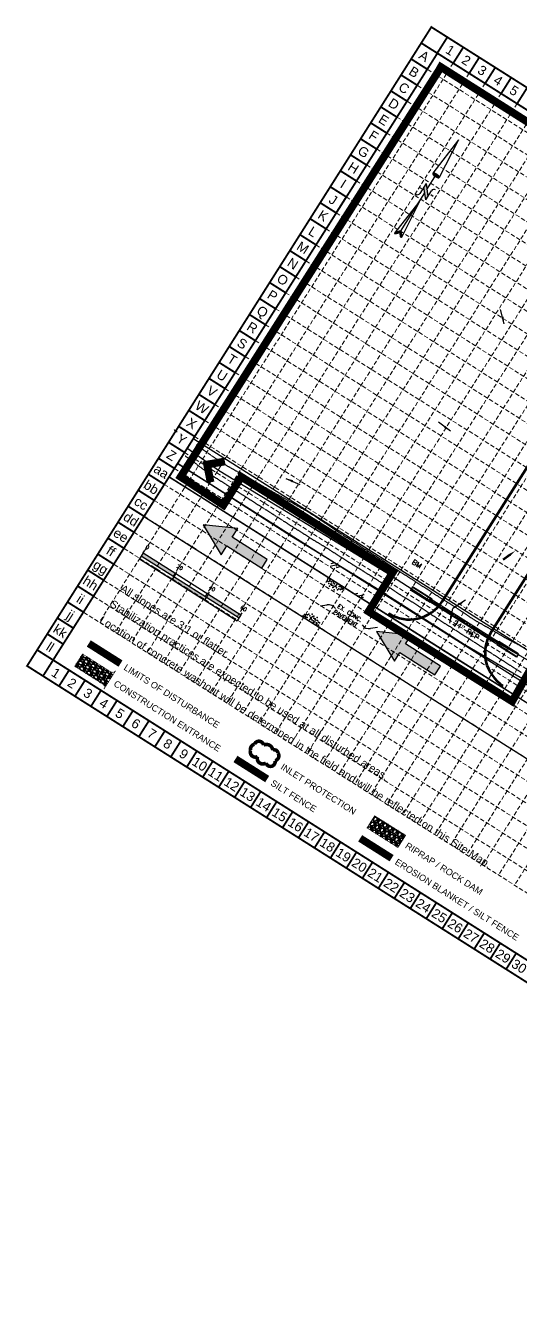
# Model space of a CAD drawing. Extents: x 4298 to 5039, y 4568 to 5236.
# Drawn here: x 4298 to 4555, y 4568 to 5236 of the extents above; entities that cross this region are included whole.
import ezdxf
from ezdxf.enums import TextEntityAlignment as Align

# ---------------------------------------------------------------- set-up
doc = ezdxf.new("R2010")
doc.units = 0
doc.header["$LTSCALE"] = 0.4
doc.header["$MEASUREMENT"] = 0
for name, pattern in [('ACAD_ISO02W100', [15, 12, -3]), ('CENTER', [2, 1.25, -0.25, 0.25, -0.25]), ('DASHED', [0.75, 0.5, -0.25]), ('HIDDEN', [0.375, 0.25, -0.125])]:
    doc.linetypes.add(name, pattern=pattern)
doc.layers.get('0').update_dxf_attribs({"linetype": 'CONTINUOUS'})
for name, color, linetype in [('BASE', 7, 'CONTINUOUS'), ('BM', 7, 'CONTINUOUS'), ('BOUNDARY', 1, 'CONTINUOUS'), ('CLD', 7, 'CONTINUOUS'), ('CONTOURS', 35, 'DASHED'), ('ECURB', 2, 'CONTINUOUS'), ('FLOW', 7, 'CONTINUOUS'), ('GL', 7, 'CONTINUOUS'), ('GRID', 254, 'HIDDEN'), ('HDWL', 7, 'CONTINUOUS'), ('LEGEND', 7, 'CONTINUOUS'), ('LIMITS OF DISTURBANCE', 1, 'DASHED'), ('NARROW', 7, 'CONTINUOUS'), ('PCURB', 6, 'CONTINUOUS'), ('PSTRM', 7, 'CONTINUOUS'), ('PSTRMCL', 5, 'CENTER'), ('SILT FENCE', 200, 'CONTINUOUS')]:
    doc.layers.add(name, color=color, linetype=linetype)
doc.styles.add('L120', font='simplex.shx', dxfattribs={"height": 4.8})
doc.styles.add("L200'", font='ARIAL.TTF', dxfattribs={"height": 0.001969})
doc.styles.get("Standard").update_dxf_attribs({"font": 'ARIAL.TTF'})
doc.styles.add('TEXT100', font='simplex.shx', dxfattribs={"height": 2.64})
doc.styles.add('TEXT80', font='simplex.shx', dxfattribs={"height": 2.1})
doc.dimstyles.get("Standard").update_dxf_attribs({"dimtxt": 0.18, "dimasz": 0.18, "dimexe": 0.18, "dimexo": 0.0625, "dimgap": 0.09, "dimtad": 0, "dimtih": 1, "dimtoh": 1, "dimdec": 4, "dimzin": 0, "dimdsep": 46, "dimtxsty": 'Standard', "dimcen": 0.09, "dimadec": 0, "dimazin": 0, "dimtfac": 1, "dimtdec": 4, "dimtofl": 0, "dimtmove": 0, "dimatfit": 3, "dimfxl": 0, "dimtolj": 1, "dimtzin": 0, "dimarcsym": 0})

# ---------------------------------------------------------------- blocks, each defined once
blk = doc.blocks.new('North Arrow')
at = {"layer": 'NARROW'}
for p, q in [((0, 0), (22.36, 2)), ((0, 0), (22.33, -2.02)), ((28.77, -2.09), (34.02, 2.32)), ((36.18, 2.33), (30.46, 2.33)), ((36.16, 2.32), (31.04, -2.09)), ((32.43, 3.06), (32.43, 4.63)), ((39.1, 0.01), (59.96, 2.11)), ((31.2, -0.05), (21.66, -0.05)), ((21.66, -0.05), (21.66, -0.05)), ((28.77, -2.09), (34.95, -2.09)), ((32.43, -4.26), (32.43, -2.8)), ((57.45, -0.05), (33.41, -0.05)), ((59.83, -2.14), (39.04, -0.01)), ((57.69, -0.03), (57.77, -0.01)), ((57.77, -0.05), (57.69, -0.03))]:
    blk.add_line(p, q, dxfattribs=at)
blk.add_lwpolyline([(22.36, -2.03), (22.59, -1.93, 0.091577), (22.87, -1.44, 0.048306), (23.03, -0.75), (23.07, -0.01), (23.01, 0.82, 0.048306), (22.87, 1.42, 0.091577), (22.59, 1.91), (22.36, 2.01), (22.14, 1.91, 0.091577), (21.86, 1.42, 0.048306), (21.72, 0.82), (21.66, -0.01), (21.72, -0.83, 0.048306), (21.86, -1.44, 0.091577), (22.14, -1.93)], format="xyb", close=True, dxfattribs=at)
for points in [[(57.46, -0.03), (57.44, 0.08, -0.066818), (57.67, 0.47, -0.03073), (58.01, 0.84), (58.52, 1.29), (59.07, 1.7, -0.03073), (59.5, 1.95, -0.066818), (59.93, 2.1), (60.04, 2.06)], [(60.04, 2.06), (60.05, 1.95, -0.066818), (59.82, 1.56, -0.03073), (59.43, 1.14), (58.97, 0.74), (58.42, 0.33, -0.03073), (57.99, 0.08, -0.036692), (57.76, -0.02)], [(57.46, -0.04), (57.44, -0.15, 0.066818), (57.67, -0.54, 0.03073), (58.01, -0.9), (58.52, -1.36), (59.07, -1.77, 0.03073), (59.5, -2.02, 0.066818), (59.93, -2.17), (60.04, -2.13)], [(60.04, -2.13), (60.05, -2.01, 0.066818), (59.82, -1.63, 0.03073), (59.43, -1.2), (58.97, -0.8), (58.42, -0.4, 0.03073), (57.99, -0.15, 0.036692), (57.76, -0.05)]]:
    blk.add_lwpolyline(points, format="xyb", dxfattribs=at)
for centre, start, end in [((30.46, 3.86), 178.8769, 270), ((34.95, -3.62), 358.8769, 90)]:
    blk.add_arc(centre, 1.53, start, end, dxfattribs=at)
for points in [[(23.03, -0.76), (21.67, -0.05), (23.07, -0.05), (21.72, 0.82)], [(23.07, -0.05), (21.72, 0.82), (23.02, 0.75), (21.85, 1.42)], [(23.02, 0.75), (21.85, 1.42), (22.87, 1.44), (22.14, 1.91)], [(22.87, 1.44), (22.14, 1.91), (22.59, 1.91), (22.36, 2)], [(31.05, -2.09), (36.15, 2.36), (28.75, -2.06), (34.01, 2.36)], [(57.44, 0.08), (57.7, -0.01), (57.5, 0.21), (57.77, -0.01)], [(57.45, -0.04), (57.69, -0.02), (57.44, 0.08), (57.7, -0.01)], [(57.5, 0.21), (57.77, -0.01), (57.6, 0.39), (57.94, 0.06)], [(57.6, 0.39), (57.94, 0.06), (57.68, 0.5), (58.07, 0.13)], [(57.68, 0.5), (58.07, 0.13), (57.84, 0.66), (58.29, 0.26)], [(57.84, 0.66), (58.29, 0.26), (58.03, 0.86), (58.52, 0.41)], [(58.03, 0.86), (58.52, 0.41), (58.26, 1.07), (58.73, 0.57)], [(58.26, 1.07), (58.73, 0.57), (58.52, 1.3), (59.05, 0.81)], [(58.52, 1.3), (59.05, 0.81), (58.7, 1.42), (59.26, 0.99)], [(59.26, 1), (58.69, 1.42), (59.45, 1.15), (59, 1.65)], [(59.45, 1.15), (59, 1.65), (59.62, 1.34), (59.28, 1.82)], [(59.62, 1.34), (59.28, 1.82), (59.81, 1.55), (59.49, 1.95)], [(59.81, 1.55), (59.49, 1.95), (59.93, 1.73), (59.69, 2.04)], [(59.93, 1.73), (59.69, 2.04), (60.05, 1.94), (59.93, 2.1)], [(60.05, 1.94), (59.93, 2.1), (60.04, 2.06)], [(22.87, -1.44), (21.72, -0.87), (23.03, -0.76), (21.67, -0.05)], [(22.58, -1.93), (21.86, -1.45), (22.87, -1.44), (21.72, -0.87)], [(22.36, -2.01), (22.14, -1.93), (22.58, -1.93), (21.86, -1.45)], [(57.44, -0.14), (57.69, -0.02), (57.45, -0.04), (57.69, -0.02)], [(57.46, -0.19), (57.7, -0.03), (57.44, -0.14), (57.69, -0.02)], [(57.53, -0.33), (57.76, -0.05), (57.46, -0.19), (57.7, -0.03)], [(57.63, -0.48), (57.9, -0.1), (57.53, -0.33), (57.76, -0.05)], [(57.78, -0.66), (58.09, -0.2), (57.63, -0.48), (57.9, -0.1)], [(57.97, -0.87), (58.34, -0.35), (57.78, -0.66), (58.09, -0.2)], [(58.24, -1.11), (58.61, -0.54), (57.97, -0.87), (58.34, -0.35)], [(58.61, -1.43), (58.93, -0.77), (58.24, -1.11), (58.61, -0.54)], [(58.91, -1.64), (59.2, -1), (58.61, -1.43), (58.93, -0.77)], [(59.12, -1.79), (59.57, -1.36), (58.92, -1.65), (59.2, -1.01)], [(59.35, -1.93), (59.81, -1.62), (59.12, -1.79), (59.57, -1.36)], [(59.54, -1.32), (59.41, -1.18), (59.21, -1.01)], [(59.58, -2.05), (59.93, -1.79), (59.35, -1.93), (59.81, -1.62)], [(59.78, -2.13), (60.05, -2.01), (59.58, -2.05), (59.93, -1.79)], [(59.92, -2.17), (60.04, -2.13), (59.78, -2.13), (60.05, -2.01)]]:
    blk.add_solid(points, dxfattribs=at)

msp = doc.modelspace()

# ---------------------------------------------------------------- hatches: boundary and pattern name
h = msp.add_hatch(color=7)
h.paths.add_polyline_path([(4374.98, 4950.2), (4375.94, 4951.72), (4359.04, 4962.42), (4358.08, 4960.89)])
h.paths.add_polyline_path([(4374.98, 4950.2), (4374.02, 4948.67), (4390.91, 4937.98), (4391.88, 4939.5)])
h.paths.add_polyline_path([(4392.84, 4941.02), (4391.88, 4939.5), (4408.78, 4928.8), (4409.74, 4930.33)])
at = {"layer": 'LEGEND'}
h = msp.add_hatch(dxfattribs=at)
h.set_pattern_fill('GRAVEL', color=4, scale=3.018967, angle=-76.2668, style=0)
h.set_pattern_definition([(151.746001, (-218.72579, 5617.49135), (-32.12759511, 17.010921494), [0.4061598, -40.2098933]), (108.7029008, (-219.08356, 5617.68362), (11.5331093462, -34.475227566), [0.696983, -69.0012938]), (56.2436008, (-219.30705, 5618.3438), (-25.092234685, -37.210350236), [0.4914517, -48.6537762]), (191.0069008, (-220.31973, 5619.30836), (59.3699114794, 11.4014743904), [0.6347017, -62.8354543]), (216.5669008, (-220.94276, 5619.18717), (31.608376056, 23.263802029), [0.6223752, -61.615233]), (281.0069008, (-221.44263, 5618.81639), (-11.4014743904, 59.3699114794), [0.6347017, -62.8354543]), (321.4274008, (-221.32145, 5618.19336), (-38.643760652, 30.957551747), [0.8393605, -83.0966235]), (355.9885008, (-220.66522, 5617.67002), (69.5354677222, -4.761121675), [0.7924427, -78.4518575]), (45.1628008, (-219.87472, 5617.61458), (32.390915157, 32.778483384), [0.6368512, -63.0483368]), (98.969601, (-219.42567, 5618.06618), (4.95113272, -32.975966879), [0.727064, -35.6261195]), (146.1306008, (-219.53903, 5618.78435), (-40.8597197966, 27.3081840516), [0.9402514, -93.0849558]), (62.547301, (-219.63952, 5616.39785), (12.579009203, 24.82886614), [0.3209193, -31.7711426]), (95.2024008, (-219.49157, 5616.68264), (3.451834704, -39.557997687), [0.610547, -60.4442902]), (148.7332, (-219.547, 5617.2907), (-2.9326613, -0.7167064), [0.4269454, -3.8425176]), (126.931801, (-219.2452, 5617.58196), (9.448855143, -13.229887805), [0.2299185, -22.7618523]), (215.534601, (-219.38333, 5617.76575), (8.08127582, 5.08277873), [0.3251519, -15.932486]), (314.697001, (-219.64793, 5617.57677), (8.01544503, -7.36456123), [0.528105, -17.0753494]), (85.2983, (-219.2765, 5617.2014), (-1.49924309, -6.582027), [0.3818722, -9.1649422]), (300.1227008, (-219.79902, 5619.46669), (15.965022728, -27.176496905), [0.534961, -52.9612782]), (354.079401, (-219.53055, 5619.00397), (-35.126091459, 3.84685842), [0.4488027, -44.4313758]), (216.931801, (-218.68995, 5617.3447), (13.229887805, 9.448855143), [0.459834, -22.5319368]), (267.3437008, (-219.05752, 5617.06842), (1.63089671, 31.476723315), [0.534961, -52.9612782]), (263.177201, (-221.61727, 5619.02233), (2.281776953, 16.096716658), [0.5158812, -25.2781889]), (218.508301, (-221.67856, 5618.5101), (28.675748945, 22.547048954), [0.4322497, -42.792786]), (350.534601, (-221.61544, 5616.5987), (16.096714278, -2.281794095), [0.459834, -22.5319368]), (301.0872008, (-221.16187, 5616.52306), (-21.0478066524, 35.2577700496), [0.5060725, -50.101045]), (353.177201, (-221.96663, 5618.0357), (-16.096716658, 2.281776953), [0.2579406, -25.5361295]), (25.043101, (-221.65845, 5616.77464), (11.013939225, 5.799478535), [0.1539372, -15.2398353]), (89.697, (-221.519, 5616.8398), (-0.78253585, -9.51468745), [0.6223752, -11.8251446]), (109.7422008, (-221.51569, 5617.46217), (10.0997196194, -28.609897278), [0.5767737, -57.100518]), (227.4233, (-219.9119, 5617.5123), (5.14861234, 4.36607625), [0.4354015, -10.4496396]), (276.8904008, (-220.20645, 5617.19165), (6.318659794, -51.2886423844), [0.7601579, -75.2555015]), (344.678601, (-220.11525, 5616.43698), (-23.395448284, 6.713698266), [0.3108208, -30.7713511]), (13.7332, (-219.8155, 5616.355), (2.2159542, 3.6493665), [0.181138, -2.8378294]), (43.989601, (-221.44204, 5617.54232), (-17.661808857, -16.747571233), [0.419407, -41.5214293]), (331.746001, (-221.1403, 5617.83362), (32.12759511, -17.010921494), [0.8123196, -39.8037335]), (283.7332, (-220.4248, 5617.449), (3.6493665, -2.2159542), [0.7849315, -2.234036]), (249.0380008, (-220.23841, 5616.68659), (13.361590494, 34.343536), [0.477341, -47.2567248]), (177.787801, (-220.40918, 5616.24084), (-12.4473479, 0.065835378), [0.4395677, -21.5388475]), (131.3792008, (-220.84842, 5616.2578), (-42.944040001, 48.5534677014), [0.7156915, -70.8535783]), (99.1593008, (-221.32152, 5616.79483), (-6.3845351436, 38.841288816), [0.757154, -74.9581664])])
edge = h.paths.add_edge_path()
edge.add_line((4338.74, 4891.82), (4344.8, 4901.38))
edge.add_arc((4343.2, 4902.39), 1.89, -122.29349, -32.33254, ccw=False)
edge.add_line((4342.19, 4900.8), (4327.58, 4910.05))
edge.add_line((4327.58, 4910.05), (4323.54, 4903.66))
edge.add_line((4323.54, 4903.66), (4338.15, 4894.42))
edge.add_arc((4337.15, 4892.83), 1.89, -32.33254, 57.70651, ccw=False)
at = {"layer": 'LEGEND', "linetype": 'ACAD_ISO02W100'}
h = msp.add_hatch(dxfattribs=at)
h.set_pattern_fill('GRAVEL', color=240, scale=2.986276, angle=-32.33254, style=0)
h.set_pattern_definition([(195.68026, (4214.93252, 4806.09902), (-34.56063354, -9.93225336), [0.401762, -39.774468]), (152.637156, (4214.54571, 4805.99044), (31.87648173, -16.64262799), [0.689435, -68.25409]), (100.177856, (4213.93341, 4806.30732), (7.66401729, -43.72763381), [0.48613, -48.126913]), (234.941156, (4212.55004, 4806.29939), (34.46640574, 48.8684104), [0.627829, -62.15502]), (260.501156, (4212.18941, 4805.78547), (6.54946162, 38.26512719), [0.615636, -60.948013]), (324.941156, (4212.08781, 4805.17828), (-48.8684104, 34.46640574), [0.627829, -62.15502]), (5.361656, (4212.60173, 4804.81764), (-48.77418597, -4.46970489), [0.830271, -82.196785]), (39.922756, (4213.42837, 4804.89523), (52.800418234, 44.331991423), [0.783862, -77.602316]), (89.097056, (4214.02952, 4805.39827), (0.57678648, 45.579869656), [0.629955, -62.365598]), (142.90386, (4214.03945, 4806.02815), (26.15891714, -20.09198367), [0.71919, -35.24033]), (190.064856, (4213.4658, 4806.46193), (-47.84806752, -8.590143985), [0.93007, -92.076955]), (106.48156, (4215.03212, 4804.69297), (-8.0800166, 26.31976403), [0.317444, -31.427099]), (139.136656, (4214.94206, 4804.99737), (29.608283414, -25.80961249), [0.603935, -59.78975]), (192.66746, (4214.4853, 4805.3925), (-1.597157, -2.523279), [0.422322, -3.800908]), (170.86606, (4214.50035, 4805.8071), (15.8107052, -2.93922454), [0.22743, -22.515368]), (259.46886, (4214.2758, 4805.8432), (2.2681932, 9.1669914), [0.32163, -15.759956]), (358.63126, (4214.217, 4805.527), (10.7641467, 0.2550948), [0.522386, -16.890443]), (129.23256, (4214.73925, 4805.5145), (3.4494028, -5.7175884), [0.377737, -9.065697]), (344.056956, (4212.8123, 4806.76955), (30.02424458, -8.40175654), [0.529168, -52.38777]), (38.01366, (4213.32112, 4806.6242), (-27.66182897, -21.36744361), [0.443943, -43.950236]), (260.86606, (4215.0587, 4806.01916), (2.93922454, 15.8107052), [0.454855, -22.287943]), (311.277956, (4214.98648, 4805.57008), (-20.44132668, 23.54138779), [0.529168, -52.38777]), (307.11146, (4211.82206, 4805.20512), (-9.42208736, 13.0323332), [0.510295, -25.004456]), (262.44256, (4212.12996, 4804.79818), (4.95236065, 35.74183858), [0.42757, -42.32939]), (34.46886, (4213.48676, 4803.4799), (13.03234326, 9.4220735), [0.454855, -22.287943]), (345.021456, (4213.86176, 4803.73734), (-39.19123788, 10.66994431), [0.500592, -49.55851]), (37.11146, (4212.25035, 4804.26252), (-13.0323332, -9.42208736), [0.255147, -25.259603]), (68.97736, (4213.33536, 4803.57574), (3.8653566, 11.690267), [0.15227, -15.074806]), (133.63126, (4213.39, 4803.7179), (5.9726816, -7.3147446), [0.615636, -11.697092]), (153.676456, (4212.96519, 4804.16348), (26.82993523, -13.44829197), [0.570528, -56.482187]), (271.35756, (4214.0733, 4805.2999), (0.6710316, 6.643714), [0.430687, -10.336482]), (320.824656, (4214.08348, 4804.86933), (39.701398033, -32.198241895), [0.751926, -74.440573]), (28.61286, (4214.66638, 4804.39434), (-21.27321077, -11.27431952), [0.307455, -30.438134]), (57.6675, (4214.9363, 4804.5416), (-0.92612, 4.120435), [0.179177, -2.8071]), (87.92386, (4212.96264, 4804.27112), (-1.08700285, -24.05157155), [0.414865, -41.0718]), (15.68026, (4212.97767, 4804.68571), (34.56063354, 9.93225336), [0.803523, -39.372706]), (327.6675, (4213.7513, 4804.903), (4.120435, 0.92612), [0.776432, -2.209844]), (292.972256, (4214.40734, 4804.48762), (-14.05265379, 33.63452727), [0.472172, -46.74499]), (221.72206, (4214.59162, 4804.0529), (-8.9119054, -8.49595566), [0.434808, -21.305607]), (175.313456, (4214.26709, 4803.76352), (-63.91385255, 5.1131742), [0.707941, -70.086318]), (143.093556, (4213.56152, 4803.82136), (-31.205466953, 23.28630503), [0.748955, -74.146458])])
h.paths.add_polyline_path([(4475.13, 4819.89), (4491.17, 4809.7), (4495.17, 4816), (4479.09, 4826.14)])

# ---------------------------------------------------------------- linework, layer by layer
at = {"color": 7}
for p, q in [((4359.04, 4962.42), (4359.69, 4963.43)), ((4359.04, 4962.42), (4357.12, 4959.37)), ((4357.12, 4959.37), (4374.02, 4948.67)), ((4358.08, 4960.89), (4408.78, 4928.8)), ((4359.04, 4962.42), (4375.94, 4951.72)), ((4375.94, 4951.72), (4374.02, 4948.67)), ((4375.94, 4951.72), (4376.58, 4952.73)), ((4375.94, 4951.72), (4409.74, 4930.33)), ((4374.02, 4948.67), (4407.81, 4927.28)), ((4392.84, 4941.02), (4390.91, 4937.98)), ((4392.84, 4941.02), (4393.48, 4942.04)), ((4409.74, 4930.33), (4407.81, 4927.28)), ((4409.74, 4930.33), (4410.38, 4931.34))]:
    msp.add_line(p, q, dxfattribs=at)
for points in [[(4399.48, 4961.49), (4402.36, 4966.03), (4420.52, 4954.51), (4423.4, 4959.05), (4405.24, 4970.57), (4408.12, 4975.11), (4390.18, 4976.94), (4399.48, 4961.49)], [(4489.32, 4906.24), (4492.2, 4910.78), (4510.35, 4899.26), (4513.23, 4903.8), (4495.08, 4915.32), (4497.96, 4919.86), (4480.02, 4921.69), (4489.32, 4906.24)]]:
    msp.add_lwpolyline(points, close=True)
at = {"color": 254}
for points in [[(4408.12, 4975.11), (4399.48, 4961.49), (4390.18, 4976.94), (4399.48, 4961.49)], [(4420.52, 4954.51), (4423.4, 4959.05), (4402.36, 4966.03), (4405.24, 4970.57)], [(4497.96, 4919.86), (4489.32, 4906.24), (4480.02, 4921.69), (4489.32, 4906.24)], [(4510.35, 4899.26), (4513.23, 4903.8), (4492.2, 4910.78), (4495.08, 4915.32)]]:
    msp.add_solid(points, dxfattribs=at)
at = {"layer": 'BASE', "const_width": 0.98}
for points in [[(4298.85, 4903.84), (4828.81, 4568.4), (5038.46, 4899.62), (4508.5, 5235.07)], [(4312.35, 4906.89), (4825.78, 4581.89), (5024.96, 4896.58), (4511.64, 5221.5)]]:
    msp.add_lwpolyline(points, close=True, dxfattribs=at)
for points in [[(4511.54, 5221.54), (4503.26, 5226.79)], [(4511.54, 5221.54), (4516.79, 5229.82)], [(4519.82, 5216.3), (4525.07, 5224.58)], [(4506.3, 5213.26), (4498.02, 5218.51)], [(4528.11, 5211.06), (4533.35, 5219.34)], [(4501.06, 5204.98), (4492.78, 5210.22)], [(4536.39, 5205.82), (4541.63, 5214.1)], [(4544.67, 5200.58), (4549.91, 5208.86)], [(4552.95, 5195.34), (4558.19, 5203.62)], [(4495.82, 5196.7), (4487.54, 5201.94)], [(4490.58, 5188.42), (4482.3, 5193.66)], [(4485.34, 5180.14), (4477.06, 5185.38)], [(4480.1, 5171.86), (4471.82, 5177.1)], [(4474.85, 5163.58), (4466.57, 5168.82)], [(4469.61, 5155.3), (4461.33, 5160.54)], [(4464.37, 5147.02), (4456.09, 5152.26)], [(4459.13, 5138.74), (4450.85, 5143.98)], [(4459.13, 5138.74), (4464.37, 5147.02)], [(4453.89, 5130.46), (4445.61, 5135.7)], [(4448.65, 5122.18), (4440.37, 5127.42)], [(4443.41, 5113.9), (4435.13, 5119.14)], [(4438.17, 5105.62), (4429.88, 5110.86)], [(4432.92, 5097.34), (4424.64, 5102.58)], [(4427.68, 5089.05), (4419.4, 5094.3)], [(4422.44, 5080.77), (4414.16, 5086.02)], [(4417.2, 5072.49), (4408.92, 5077.74)], [(4411.96, 5064.21), (4403.68, 5069.45)], [(4406.72, 5055.93), (4398.44, 5061.17)], [(4401.48, 5047.65), (4393.2, 5052.89)], [(4396.23, 5039.37), (4387.95, 5044.61)], [(4390.99, 5031.09), (4382.71, 5036.33)], [(4385.75, 5022.81), (4377.47, 5028.05)], [(4380.51, 5014.53), (4372.23, 5019.77)], [(4375.27, 5006.25), (4366.99, 5011.49)], [(4370.03, 4997.97), (4361.75, 5003.21)], [(4364.79, 4989.69), (4356.51, 4994.93)], [(4359.54, 4981.41), (4351.26, 4986.65)], [(4354.3, 4973.13), (4346.02, 4978.37)], [(4349.06, 4964.85), (4340.78, 4970.09)], [(4343.82, 4956.57), (4335.54, 4961.81)], [(4338.58, 4948.28), (4330.3, 4953.53)], [(4333.34, 4940), (4325.06, 4945.25)], [(4328.1, 4931.72), (4319.82, 4936.97)], [(4322.86, 4923.44), (4314.57, 4928.68)], [(4317.61, 4915.16), (4309.33, 4920.4)], [(4312.37, 4906.88), (4304.09, 4912.12)], [(4307.13, 4898.6), (4312.37, 4906.88)], [(4315.41, 4893.36), (4320.65, 4901.64)], [(4323.69, 4888.12), (4328.93, 4896.4)], [(4331.97, 4882.88), (4337.21, 4891.16)], [(4340.25, 4877.64), (4345.49, 4885.92)], [(4348.53, 4872.39), (4353.78, 4880.68)], [(4356.81, 4867.15), (4362.06, 4875.43)], [(4365.1, 4861.91), (4370.34, 4870.19)], [(4373.38, 4856.67), (4378.62, 4864.95)], [(4381.66, 4851.43), (4386.9, 4859.71)], [(4389.94, 4846.19), (4395.18, 4854.47)], [(4398.22, 4840.95), (4403.46, 4849.23)], [(4406.5, 4835.71), (4411.74, 4843.99)], [(4414.78, 4830.46), (4420.02, 4838.74)], [(4423.06, 4825.22), (4428.3, 4833.5)], [(4431.34, 4819.98), (4436.58, 4828.26)], [(4439.62, 4814.74), (4444.86, 4823.02)], [(4447.9, 4809.5), (4453.14, 4817.78)], [(4456.18, 4804.26), (4461.42, 4812.54)], [(4464.46, 4799.02), (4469.7, 4807.3)], [(4472.74, 4793.77), (4477.98, 4802.05)], [(4481.02, 4788.53), (4486.27, 4796.81)], [(4489.3, 4783.29), (4494.55, 4791.57)], [(4497.58, 4778.05), (4502.83, 4786.33)], [(4505.87, 4772.81), (4511.11, 4781.09)], [(4514.15, 4767.57), (4519.39, 4775.85)], [(4522.43, 4762.33), (4527.67, 4770.61)], [(4530.71, 4757.08), (4535.95, 4765.37)], [(4538.99, 4751.84), (4544.23, 4760.12)], [(4547.27, 4746.6), (4552.51, 4754.88)]]:
    msp.add_lwpolyline(points, dxfattribs=at)
at = {"layer": 'BOUNDARY', "color": 7}
msp.add_line((4839.46, 4733.96), (4385.25, 5021.46), dxfattribs=at)
at = {"layer": 'CLD'}
for p, q in [((4441.29, 4979.1, 443.02), (4484.96, 4952.47, 443.02)), ((4484.96, 4952.47, 443.02), (4530.36, 4923.05, 443.29)), ((4530.36, 4923.05, 443.29), (4573.04, 4898.56, 442.91))]:
    msp.add_line(p, q, dxfattribs=at)
at = {"layer": 'CONTOURS'}
for p, q in [((4376.75, 5025.02, 444), (4374.91, 5026.29, 444)), ((4379.3, 5023.28, 444), (4378.73, 5023.66, 444)), ((4388.88, 5016.69, 444), (4386.52, 5018.31, 444)), ((4380.78, 5012.81, 444), (4388.92, 5006.81, 444)), ((4389.33, 5016.38, 444), (4388.88, 5016.69, 444)), ((4390.39, 5015.65, 444), (4389.33, 5016.38, 444)), ((4391.67, 5014.78, 444), (4390.39, 5015.65, 444)), ((4397.37, 5010.87, 444), (4391.67, 5014.78, 444)), ((4400.17, 5008.94, 444), (4397.37, 5010.87, 444)), ((4388.92, 5006.81, 444), (4390.39, 5005.73, 444)), ((4390.39, 5005.73, 444), (4393.67, 5003.31, 444)), ((4404.06, 5006.68, 444), (4400.17, 5008.94, 444)), ((4411.66, 5002.39, 444), (4404.06, 5006.68, 444)), ((4393.67, 5003.31, 444), (4396.09, 5001.76, 444)), ((4396.09, 5001.76, 444), (4398.04, 5000.51, 444)), ((4398.04, 5000.51, 444), (4402.71, 4997.56, 444)), ((4402.71, 4997.56, 444), (4408.47, 4993.92, 444)), ((4414.92, 5000.55, 444), (4411.66, 5002.39, 444)), ((4419.13, 4998.11, 444), (4414.92, 5000.55, 444)), ((4423.49, 4995.65, 444), (4419.13, 4998.11, 444)), ((4408.47, 4993.92, 444), (4419.86, 4986.62, 444)), ((4425.94, 4994.23, 444), (4423.49, 4995.65, 444)), ((4431.66, 4991.01, 444), (4425.94, 4994.23, 444)), ((4433.47, 4989.96, 444), (4431.66, 4991.01, 444)), ((4419.86, 4986.62, 444), (4423.68, 4984.21, 444)), ((4423.68, 4984.21, 444), (4426.85, 4982.2, 444)), ((4436.27, 4988.39, 444), (4433.47, 4989.96, 444)), ((4443.42, 4984.37, 444), (4436.27, 4988.39, 444)), ((4444.78, 4983.58, 444), (4443.42, 4984.37, 444)), ((4445.63, 4983.06, 444), (4444.78, 4983.58, 444)), ((4426.85, 4982.2, 444), (4433.65, 4977.84, 444)), ((4433.65, 4977.84, 444), (4436.82, 4975.83, 444)), ((4451.04, 4979.4, 444), (4445.63, 4983.06, 444)), ((4452.17, 4978.71, 444), (4451.04, 4979.4, 444)), ((4452.36, 4978.58, 444), (4452.17, 4978.71, 444)), ((4453.16, 4978.04, 444), (4452.36, 4978.58, 444)), ((4463, 4971.4, 444), (4453.16, 4978.04, 444)), ((4436.82, 4975.83, 444), (4438.44, 4974.79, 444)), ((4438.44, 4974.79, 444), (4440.51, 4973.53, 444)), ((4440.51, 4973.53, 444), (4446.17, 4969.91, 444)), ((4467.02, 4968.95, 444), (4463, 4971.4, 444)), ((4446.17, 4969.91, 444), (4448.41, 4968.55, 444)), ((4448.41, 4968.55, 444), (4454.5, 4964.84, 444)), ((4454.5, 4964.84, 444), (4467.53, 4956.49, 444)), ((4472.56, 4965.24, 444), (4467.02, 4968.95, 444)), ((4476.93, 4962.57, 444), (4472.56, 4965.24, 444)), ((4480.03, 4960.51, 444), (4476.93, 4962.57, 444)), ((4482.57, 4958.96, 444), (4480.03, 4960.51, 444)), ((4487.32, 4955.81, 444), (4482.57, 4958.96, 444)), ((4467.53, 4956.49, 444), (4473.06, 4953.12, 444)), ((4473.06, 4953.12, 444), (4476.67, 4950.8, 444)), ((4476.67, 4950.8, 444), (4479.66, 4948.99, 444)), ((4488.15, 4955.25, 444), (4487.32, 4955.81, 444)), ((4490.04, 4954.07, 444), (4488.15, 4955.25, 444)), ((4490.61, 4953.72, 444), (4490.04, 4954.07, 444)), ((4492.69, 4952.31, 444), (4490.61, 4953.72, 444)), ((4498.67, 4948.59, 444), (4492.69, 4952.31, 444)), ((4479.66, 4948.99, 444), (4481.52, 4947.79, 444)), ((4481.52, 4947.79, 444), (4482.45, 4947.22, 444)), ((4482.45, 4947.22, 444), (4484.83, 4945.78, 444)), ((4484.83, 4945.78, 444), (4492.48, 4940.69, 444)), ((4500.63, 4947.25, 444), (4498.67, 4948.59, 444)), ((4502.12, 4946.24, 444), (4500.63, 4947.25, 444)), ((4506.26, 4943.67, 444), (4502.12, 4946.24, 444)), ((4510.13, 4941.02, 444), (4506.26, 4943.67, 444)), ((4492.48, 4940.69, 444), (4494.63, 4939.38, 444)), ((4494.63, 4939.38, 444), (4496.26, 4938.4, 444)), ((4496.26, 4938.4, 444), (4500.67, 4935.73, 444)), ((4520.78, 4934.4, 444), (4510.13, 4941.02, 444)), ((4500.67, 4935.73, 444), (4514.89, 4926.23, 444)), ((4524.69, 4931.73, 444), (4520.78, 4934.4, 444)), ((4528.05, 4929.42, 444), (4524.69, 4931.73, 444)), ((4514.89, 4926.23, 444), (4518.94, 4923.8, 444)), ((4518.94, 4923.8, 444), (4524.23, 4920.26, 444)), ((4532.54, 4926.63, 444), (4528.05, 4929.42, 444)), ((4533.6, 4926.09, 444), (4532.54, 4926.63, 444)), ((4536.24, 4924.51, 444), (4533.6, 4926.09, 444)), ((4537.95, 4923.63, 444), (4536.24, 4924.51, 444)), ((4546.61, 4918.48, 444), (4537.95, 4923.63, 444)), ((4524.23, 4920.26, 444), (4527.46, 4918.33, 444)), ((4527.46, 4918.33, 444), (4528.42, 4917.7, 444)), ((4528.42, 4917.7, 444), (4534.16, 4914.01, 444)), ((4552.43, 4915.42, 444), (4546.61, 4918.48, 444)), ((4534.16, 4914.01, 444), (4535.64, 4913.04, 444)), ((4535.64, 4913.04, 444), (4540.04, 4910.16, 444)), ((4540.04, 4910.16, 444), (4555.27, 4900.37, 444)), ((4557.26, 4912.88, 444), (4552.43, 4915.42, 444))]:
    msp.add_line(p, q, dxfattribs=at)
at = {"layer": 'ECURB', "color": 7}
for p, q in [((4719.01, 4791.91), (4377.17, 5008.69)), ((4714.36, 4785.74), (4372.77, 5001.74)), ((4359.74, 4981.15), (4699.99, 4766.05)), ((4458.2, 4957.24), (4456.36, 4956.83)), ((4459.72, 4956.28), (4456.06, 4955.46)), ((4459.37, 4954.92), (4461.16, 4955.32)), ((4455.69, 4948.69), (4455.67, 4947.96)), ((4455.67, 4947.96), (4456.22, 4948.47)), ((4456.22, 4948.47), (4455.69, 4948.69)), ((4456.37, 4946.65), (4456.86, 4946.42)), ((4456.45, 4945.94), (4456.37, 4946.65)), ((4456.86, 4946.42), (4456.45, 4945.94)), ((4458.46, 4944.78), (4458.76, 4945.78)), ((4459.27, 4945.23), (4458.46, 4944.78)), ((4458.76, 4945.78), (4459.27, 4945.23)), ((4461.99, 4944.7), (4461.49, 4944.27)), ((4461.49, 4944.27), (4462.12, 4944.21)), ((4462.12, 4944.21), (4461.99, 4944.7)), ((4470.36, 4941.41), (4468.57, 4941.01)), ((4470.01, 4940.05), (4473.67, 4940.88)), ((4471.54, 4939.09), (4473.38, 4939.5)), ((4450.76, 4934.96), (4454.46, 4935.6)), ((4442.77, 4929.84), (4442.9, 4929.34)), ((4443.4, 4929.78), (4442.77, 4929.84)), ((4442.9, 4929.34), (4443.4, 4929.78)), ((4445.62, 4928.82), (4446.43, 4929.27)), ((4446.13, 4928.27), (4445.62, 4928.82)), ((4446.43, 4929.27), (4446.13, 4928.27)), ((4448.02, 4927.63), (4448.44, 4928.11)), ((4448.52, 4927.4), (4448.02, 4927.63)), ((4448.44, 4928.11), (4448.52, 4927.4)), ((4449.22, 4926.09), (4448.67, 4925.58)), ((4448.67, 4925.58), (4449.2, 4925.36)), ((4449.2, 4925.36), (4449.22, 4926.09)), ((4480.63, 4923.85), (4476.93, 4923.21))]:
    msp.add_line(p, q, dxfattribs=at)
for centre, start, end in [((4455.1, 4931.17), 33.20767, 99.81619), ((4476.22, 4927.53), 213.20767, 279.81619)]:
    msp.add_arc(centre, 4.39, start, end, dxfattribs=at)
for p in [(4454.43, 4947.88), (4454.83, 4949.04), (4455, 4947.6), (4455.36, 4946.63), (4455.64, 4945.15), (4455.91, 4947.8), (4456.68, 4945.79), (4456.73, 4947.4), (4457.37, 4945.47), (4457.38, 4944.48), (4457.57, 4947.72), (4457.71, 4946.89), (4457.81, 4944.63), (4458.35, 4946.37), (4459.36, 4944.32), (4459.49, 4946.1), (4460.55, 4943.79), (4460.71, 4945.1), (4461.34, 4943.51), (4461.53, 4944.99), (4462.24, 4943.57), (4462.84, 4944.17), (4458.17, 4943.32), (4459.91, 4943.3), (4442.65, 4930.48), (4443.55, 4930.54), (4444.34, 4930.26), (4444.98, 4930.75), (4446.72, 4930.73), (4442.05, 4929.88), (4443.35, 4929.06), (4444.18, 4928.95), (4445.4, 4927.95), (4445.53, 4929.73), (4446.53, 4927.68), (4447.08, 4929.42), (4447.18, 4927.16), (4447.31, 4926.33), (4447.5, 4929.56), (4447.52, 4928.58), (4448.16, 4926.65), (4448.2, 4928.26), (4448.98, 4926.24), (4449.25, 4928.9), (4449.53, 4927.42), (4449.89, 4926.45), (4450.06, 4925.01), (4450.46, 4926.17)]:
    msp.add_point(p, dxfattribs=at)
at = {"layer": 'FLOW', "lineweight": 90}
msp.add_lwpolyline([(4549.05, 4961.3), (4545.77, 4958.93)], dxfattribs=at)
msp.add_solid([(4548.68, 4961.8), (4552.09, 4963.5), (4549.41, 4960.79)], dxfattribs=at)
at = {"layer": 'GL'}
for points in [[(4382.19, 5016.61, 443.26), (4398.11, 5005.28, 443.2), (4441.29, 4979.1, 443.02), (4484.96, 4952.47, 443.02), (4530.36, 4923.05, 443.29), (4573.04, 4898.56, 442.91), (4619.73, 4866.91, 442.53), (4663.84, 4838.62, 442.27), (4724.47, 4801.05, 441.75), (4770.04, 4769.77, 441.19), (4835.47, 4729.64, 440.15), (4838.12, 4728.61, 440.23), (4869.77, 4774.12, 442.01), (4896.66, 4817.29, 442.3), (4924, 4859.62, 442.37), (4950.86, 4901.42, 442.56), (4969.38, 4932.47, 442.6)], [(4377.17, 5008.68, 444.86), (4393.95, 4998.03, 444.85), (4436.02, 4971.13, 444.84), (4479.19, 4944.63, 444.66), (4525.49, 4915.14, 444.48), (4567.96, 4890.11, 444.23), (4567.96, 4890.11, 444.23), (4614, 4858.13, 443.99), (4657.91, 4829.72, 444.11), (4719.01, 4791.91, 443.81), (4763.44, 4760.51, 443.42), (4813.6, 4722.42, 443), (4839.07, 4717.9, 443.02), (4861.77, 4735.32, 443.19), (4882.59, 4767.87, 443.34), (4908.71, 4809.12, 443.48), (4936.03, 4851.81, 443.53), (4962.57, 4894, 443.86), (4982.07, 4924.42, 443.85)], [(4372.77, 5001.73, 444.84), (4388.99, 4991.46, 444.82), (4431.88, 4964.44, 444.73), (4474.56, 4937.49, 444.61), (4520.93, 4908.1, 444.47), (4562.88, 4881.69, 444.35), (4610.07, 4851.92, 444.01), (4654.33, 4823.89, 444.03), (4714.36, 4785.74, 443.74), (4758.89, 4754.96, 443.35), (4809, 4716.03, 443.17), (4845.08, 4713.8, 443.14), (4870.71, 4737.37, 443.4), (4886.42, 4762.3, 443.63), (4914.54, 4806.85, 443.8), (4940.41, 4847.96, 443.9), (4966.99, 4889.93, 444.12), (4986.77, 4921.43, 444.23)]]:
    msp.add_polyline3d(points, dxfattribs=at)
at = {"layer": 'GRID', "color": 252, "linetype": 'HIDDEN', "lineweight": 0, "ltscale": 22}
for p, q in [((4519.85, 5216.4), (4336.33, 4926.46)), ((4528.13, 5211.16), (4344.61, 4921.22)), ((4506.59, 5213.04), (5019.99, 4888.08)), ((4536.41, 5205.92), (4352.89, 4915.98)), ((4501.35, 5204.76), (5014.75, 4879.8)), ((4544.69, 5200.68), (4361.17, 4910.74)), ((4552.97, 5195.43), (4369.45, 4905.5)), ((4496.11, 5196.48), (5009.5, 4871.52)), ((4561.25, 5190.19), (4377.73, 4900.26)), ((4569.53, 5184.95), (4386.01, 4895.02)), ((4490.58, 5188.42), (5003.98, 4863.46)), ((4577.81, 5179.71), (4394.29, 4889.77)), ((4485.34, 5180.14), (4998.73, 4855.18)), ((4586.09, 5174.47), (4402.57, 4884.53)), ((4480.1, 5171.86), (4993.49, 4846.9)), ((4594.37, 5169.23), (4410.85, 4879.29)), ((4602.65, 5163.99), (4419.13, 4874.05)), ((4610.93, 5158.74), (4427.41, 4868.81)), ((4474.85, 5163.58), (4988.25, 4838.62)), ((4619.19, 5153.41), (4435.72, 4863.55)), ((4469.61, 5155.3), (4983.01, 4830.34)), ((4627.47, 5148.17), (4444, 4858.31)), ((4464.37, 5147.02), (4977.77, 4822.05)), ((4635.75, 5142.92), (4452.28, 4853.07)), ((4459.13, 5138.74), (4972.53, 4813.77)), ((4644.03, 5137.68), (4460.56, 4847.83)), ((4453.89, 5130.46), (4967.29, 4805.49)), ((4652.31, 5132.44), (4468.84, 4842.58)), ((4660.59, 5127.2), (4477.12, 4837.34)), ((4448.65, 5122.18), (4962.04, 4797.21)), ((4668.88, 5121.96), (4485.4, 4832.1)), ((4443.41, 5113.9), (4956.8, 4788.93)), ((4677.16, 5116.72), (4493.69, 4826.86)), ((4685.44, 5111.48), (4501.97, 4821.62)), ((4438.17, 5105.62), (4951.56, 4780.65)), ((4693.72, 5106.23), (4510.25, 4816.38)), ((4432.92, 5097.34), (4946.32, 4772.37)), ((4702, 5100.99), (4518.53, 4811.14)), ((4710.28, 5095.75), (4526.81, 4805.89)), ((4718.56, 5090.51), (4535.09, 4800.65)), ((4427.68, 5089.05), (4941.08, 4764.09)), ((4726.84, 5085.27), (4543.37, 4795.41)), ((4422.44, 5080.77), (4935.84, 4755.81)), ((4735.12, 5080.03), (4551.65, 4790.17)), ((4417.2, 5072.49), (4930.6, 4747.53)), ((4411.96, 5064.21), (4925.36, 4739.25)), ((4406.72, 5055.93), (4920.11, 4730.97)), ((4401.48, 5047.65), (4914.87, 4722.69)), ((4396.23, 5039.37), (4909.63, 4714.41)), ((4390.99, 5031.09), (4904.39, 4706.13)), ((4385.75, 5022.81), (4899.15, 4697.85)), ((4380.51, 5014.53), (4893.91, 4689.57)), ((4375.27, 5006.25), (4888.67, 4681.28)), ((4370.03, 4997.97), (4883.42, 4673)), ((4364.79, 4989.69), (4878.18, 4664.72)), ((4359.54, 4981.41), (4872.94, 4656.44)), ((4354.3, 4973.13), (4867.7, 4648.16)), ((4349.22, 4964.69), (4862.62, 4639.73)), ((4343.98, 4956.41), (4857.38, 4631.45)), ((4338.74, 4948.13), (4852.14, 4623.17)), ((4333.5, 4939.85), (4846.9, 4614.89)), ((4328.26, 4931.57), (4841.66, 4606.61))]:
    msp.add_line(p, q, dxfattribs=at)
at = {"layer": 'HDWL', "color": 5}
for p, q in [((4498.77, 4944.88), (4497.7, 4943.19)), ((4507.13, 4937.51), (4497.83, 4943.4)), ((4507.93, 4938.78), (4498.63, 4944.66)), ((4508.91, 4938.46), (4498.77, 4944.88)), ((4507.84, 4936.77), (4497.7, 4943.19)), ((4507.93, 4938.78), (4507.13, 4937.51)), ((4508.91, 4938.46), (4507.84, 4936.77)), ((4543.55, 4916.53), (4542.48, 4914.84)), ((4552.62, 4908.42), (4542.48, 4914.84)), ((4544.26, 4915.78), (4543.46, 4914.52)), ((4552.75, 4908.63), (4543.46, 4914.52)), ((4553.69, 4910.11), (4543.55, 4916.53)), ((4553.56, 4909.9), (4544.26, 4915.78)), ((4553.69, 4910.11), (4552.62, 4908.42))]:
    msp.add_line(p, q, dxfattribs=at)
at = {"layer": 'LEGEND', "color": 1, "linetype": 'HIDDEN', "ltscale": 50, "const_width": 3.88}
msp.add_lwpolyline([(4330.85, 4915.49), (4347.31, 4905.07)], dxfattribs=at)
at = {"layer": 'LEGEND', "color": 4, "const_width": 0.302}
msp.add_lwpolyline([(4338.74, 4891.82), (4344.8, 4901.38, -0.414014), (4342.19, 4900.8), (4327.58, 4910.05), (4323.54, 4903.66), (4338.15, 4894.42, -0.414413)], format="xyb", close=True, dxfattribs=at)
at = {"layer": 'LEGEND', "color": 170, "ltscale": 100, "const_width": 1.86}
msp.add_lwpolyline([(4421.47, 4862.77, 0.520567), (4421.47, 4862.77, 0.765195), (4416.79, 4863.23, 0.417879), (4414.73, 4860.03, 0.6649), (4418.4, 4856.84, 0.744833), (4422.73, 4853.56, 0.975642), (4427.45, 4854.7, 0.520567), (4428.98, 4858.7, 0.520567), (4426.23, 4860.11, 0.540264), (4421.47, 4862.77)], format="xyb", close=True, dxfattribs=at)
at = {"layer": 'LEGEND', "color": 200, "const_width": 3.88}
msp.add_lwpolyline([(4406.92, 4855.61), (4423.37, 4845.19)], dxfattribs=at)
at = {"layer": 'LEGEND', "color": 240, "const_width": 0.373}
msp.add_lwpolyline([(4475.13, 4819.89), (4491.17, 4809.7), (4495.17, 4816), (4479.09, 4826.14)], close=True, dxfattribs=at)
at = {"layer": 'LEGEND', "color": 84, "const_width": 3.88}
msp.add_lwpolyline([(4471.58, 4814.47), (4487.89, 4804.15)], dxfattribs=at)
at = {"layer": 'LIMITS OF DISTURBANCE', "ltscale": 80, "const_width": 4}
msp.add_lwpolyline([(4512.61, 5212.94), (4378.49, 5001.86), (4400.7, 4987.23), (4409.97, 5001.87), (4488.55, 4952.41), (4475.93, 4932.03), (4550.42, 4885.44), (4562.36, 4906.53), (4801.17, 4754.88), (4801.15, 4731.32), (4820.84, 4723.2), (4833.12, 4732.79), (4868.89, 4738.54), (4860.36, 4763.58), (4942.83, 4897.85), (4961.74, 4885.33), (4982.48, 4919.82), (4968.75, 4925.72), (4513.41, 5214.37)], close=True, dxfattribs=at)
at = {"layer": 'PCURB', "color": 7, "lineweight": 90}
for p, q in [((4568.89, 5023.87), (4514.05, 4937.24)), ((4570.04, 4969.59), (4539.42, 4921.22))]:
    msp.add_line(p, q, dxfattribs=at)
at = {"layer": 'PCURB', "color": 7}
for p, q in [((4486.46, 4931.03), (4485.93, 4930.18)), ((4545.63, 4893.62), (4545.09, 4892.77))]:
    msp.add_line(p, q, dxfattribs=at)
at = {"layer": 'PCURB', "color": 7, "lineweight": 90}
for centre, start, end in [((4497.15, 4947.93), 237.69309, 327.66746), ((4556.32, 4910.52), 147.66746, 237.69309)]:
    msp.add_arc(centre, 20, start, end, dxfattribs=at)
at = {"layer": 'PSTRM', "color": 5}
for p, q in [((4507.13, 4937.51), (4543.46, 4914.52)), ((4507.93, 4938.78), (4544.26, 4915.78))]:
    msp.add_line(p, q, dxfattribs=at)
at = {"layer": 'PSTRMCL'}
msp.add_line((4543.86, 4915.15), (4507.53, 4938.15), dxfattribs=at)
at = {"layer": 'SILT FENCE', "const_width": 4}
msp.add_lwpolyline([(4394.01, 4999.05), (4392.2, 5008.27), (4401.46, 5009.84)], dxfattribs=at)

# ---------------------------------------------------------------- block references
at = {"layer": 'BASE', "xscale": 0.9799999999997822, "yscale": 0.9799999999997908, "zscale": 0.9799999999999709, "rotation": 237.6674559262844}
msp.add_blockref('North Arrow', (4522.63, 5176.69), dxfattribs=at)

# ---------------------------------------------------------------- texts
at = {"color": 7, "style": 'L120'}
for s, p in [('0', (4360, 4964.92)), ('20', (4376.18, 4955.03)), ('40', (4392.93, 4944.08)), ('60', (4409.29, 4933.72))]:
    msp.add_text(s, height=1.92, rotation=327.66746, dxfattribs=at).set_placement(p)
at = {"layer": 'BASE'}
for s, p in [('1', (4518.31, 5223.06)), ('A', (4504.78, 5220.02)), ('2', (4526.59, 5217.82)), ('B', (4499.54, 5211.74)), ('3', (4534.87, 5212.58)), ('C', (4494.3, 5203.46)), ('4', (4543.15, 5207.34)), ('5', (4551.43, 5202.1)), ('D', (4489.06, 5195.18)), ('E', (4483.82, 5186.9)), ('F', (4478.58, 5178.62)), ('G', (4473.34, 5170.34)), ('H', (4468.09, 5162.06)), ('I', (4462.85, 5153.78)), ('J', (4457.61, 5145.5)), ('K', (4452.37, 5137.22)), ('L', (4447.13, 5128.94)), ('M', (4441.89, 5120.66)), ('N', (4436.65, 5112.38)), ('O', (4431.4, 5104.1)), ('P', (4426.16, 5095.82)), ('Q', (4420.92, 5087.54)), ('R', (4415.68, 5079.25)), ('S', (4410.44, 5070.97)), ('T', (4405.2, 5062.69)), ('U', (4399.96, 5054.41)), ('V', (4394.71, 5046.13)), ('W', (4389.47, 5037.85)), ('X', (4384.23, 5029.57)), ('Y', (4378.99, 5021.29)), ('Z', (4373.75, 5013.01)), ('aa', (4368.51, 5004.73)), ('bb', (4363.27, 4996.45)), ('cc', (4358.03, 4988.17)), ('dd', (4352.78, 4979.89)), ('ee', (4347.54, 4971.61)), ('ff', (4342.3, 4963.33)), ('gg', (4337.06, 4955.05)), ('hh', (4331.82, 4946.77)), ('ii', (4326.58, 4938.48)), ('jj', (4321.34, 4930.2)), ('kk', (4316.09, 4921.92)), ('ll', (4310.85, 4913.64)), ('1', (4313.89, 4900.12)), ('2', (4322.17, 4894.88)), ('3', (4330.45, 4889.64)), ('4', (4338.73, 4884.4)), ('5', (4347.01, 4879.16)), ('6', (4355.3, 4873.91)), ('7', (4363.58, 4868.67)), ('8', (4371.86, 4863.43)), ('9', (4380.14, 4858.19)), ('10', (4388.42, 4852.95)), ('11', (4396.7, 4847.71)), ('12', (4404.98, 4842.47)), ('13', (4413.26, 4837.22)), ('14', (4421.54, 4831.98)), ('15', (4429.82, 4826.74)), ('16', (4438.1, 4821.5)), ('17', (4446.38, 4816.26)), ('18', (4454.66, 4811.02)), ('19', (4462.94, 4805.78)), ('20', (4471.22, 4800.54)), ('21', (4479.5, 4795.29)), ('22', (4487.78, 4790.05)), ('23', (4496.07, 4784.81)), ('24', (4504.35, 4779.57)), ('25', (4512.63, 4774.33)), ('26', (4520.91, 4769.09)), ('27', (4529.19, 4763.85)), ('28', (4537.47, 4758.6)), ('29', (4545.75, 4753.36)), ('30', (4554.03, 4748.12))]:
    msp.add_text(s, height=4.9, rotation=327.66746, dxfattribs=at).set_placement(p, align=Align.MIDDLE_CENTER)
at = {"layer": 'BASE', "color": 7, "style": "L200'"}
for s, p in [('All slopes are 3:1 or flatter.', (4346.83, 4942.93)), ('Stabilization practices are expected to be used at all disturbed areas.', (4341.39, 4934.97)), ('Location of concrete washout will be determined in the field and will be reflected on this Site Map.', (4336.09, 4926.59))]:
    msp.add_text(s, height=3.9743, rotation=327.66746, dxfattribs=at).set_placement(p)
at = {"layer": 'BM', "style": 'TEXT100'}
msp.add_text('BM', height=2.64, rotation=327.66746, dxfattribs=at).set_placement((4498.19, 4956.97))
at = {"layer": 'ECURB', "color": 7, "style": 'TEXT80'}
for s, p in [('PAVEMENT', (4457.45, 4931.38)), ('EX. CONC. ', (4459.54, 4934.2))]:
    msp.add_text(s, height=2.1, rotation=327.62446, dxfattribs=at).set_placement(p)
at = {"layer": 'LEGEND', "style": "L200'"}
for s, height, p in [('LIMITS OF DISTURBANCE', 3.3417, (4348.66, 4902.16)), ('CONSTRUCTION ENTRANCE', 3.3417, (4343.41, 4893.75)), ('INLET PROTECTION', 3.3417, (4430.02, 4850.63)), ('SILT FENCE', 3.342, (4424.81, 4842.2)), ('RIPRAP / ROCK DAM', 3.3417, (4494.59, 4809.73)), ('EROSION BLANKET / SILT FENCE', 3.3417, (4489.24, 4801.3))]:
    msp.add_text(s, height=height, rotation=327.66746, dxfattribs=at).set_placement(p)
at = {"layer": 'PSTRM', "style": 'TEXT100'}
msp.add_text('24" RCP', height=2.64, rotation=327.66746, dxfattribs=at).set_placement((4519.43, 4925.43))

# ---------------------------------------------------------------- leaders
at = {"layer": 'FLOW'}
for points in [[(4546.28, 5081.15), (4544.33, 5088.69)], [(4518.41, 5025.52), (4512.23, 5030.26)], [(4433.09, 5001.08), (4440.24, 4997.98)], [(4526.24, 4937.92), (4519.72, 4933.66)], [(4518, 4926.06), (4519.72, 4933.66)]]:
    msp.add_leader(points, dimstyle='Standard', override={"dimasz": 3.75, "dimgap": 0.6, "dimtad": 1, "dimtih": 0, "dimtoh": 0, "dimdec": 1, "dimpost": "'", "dimtxsty": 'TEXT100', "dimcen": 0}, dxfattribs=at)

doc.saveas('drawing.dxf')
